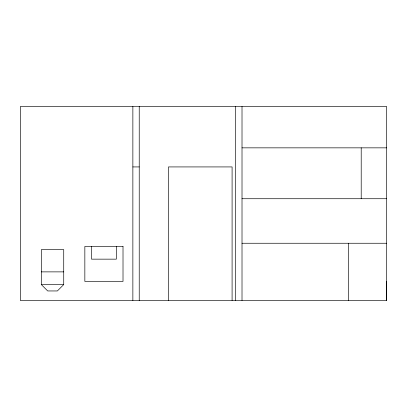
<?xml version="1.0" encoding="UTF-8"?>
<svg xmlns="http://www.w3.org/2000/svg" width="407" height="407" viewBox="0 0 407 407"><rect width="100%" height="100%" fill="white"/><g stroke="black" fill="none" stroke-linecap="round" stroke-linejoin="round"><path stroke-width="0.61" d="M386.65 300.498L386.65 106.502L20.35 106.502L20.35 300.498L386.65 300.498L386.65 281.415M63.726 284.595L57.367 290.954L47.7 290.954L41.341 284.595L41.341 249.613L63.726 249.613L63.726 284.595L41.341 284.595M242.012 147.848L386.65 147.848M132.865 166.926L139.23 166.926M242.012 198.728L386.65 198.728M242.012 243.254L386.65 243.254M41.341 271.876L63.726 271.876M361.207 147.848L361.207 198.728M348.489 243.254L348.489 300.498M242.012 106.502L242.012 300.498M235.653 106.502L235.653 300.498M232.092 300.498L232.092 166.926L168.488 166.926L168.488 300.498M139.23 106.502L139.23 300.498M132.865 106.502L132.865 300.498M116.331 246.433L116.331 259.152L91.524 259.152L91.524 246.433M123.011 246.433L84.844 246.433L84.844 281.415L123.011 281.415L123.011 246.433"/></g></svg>
